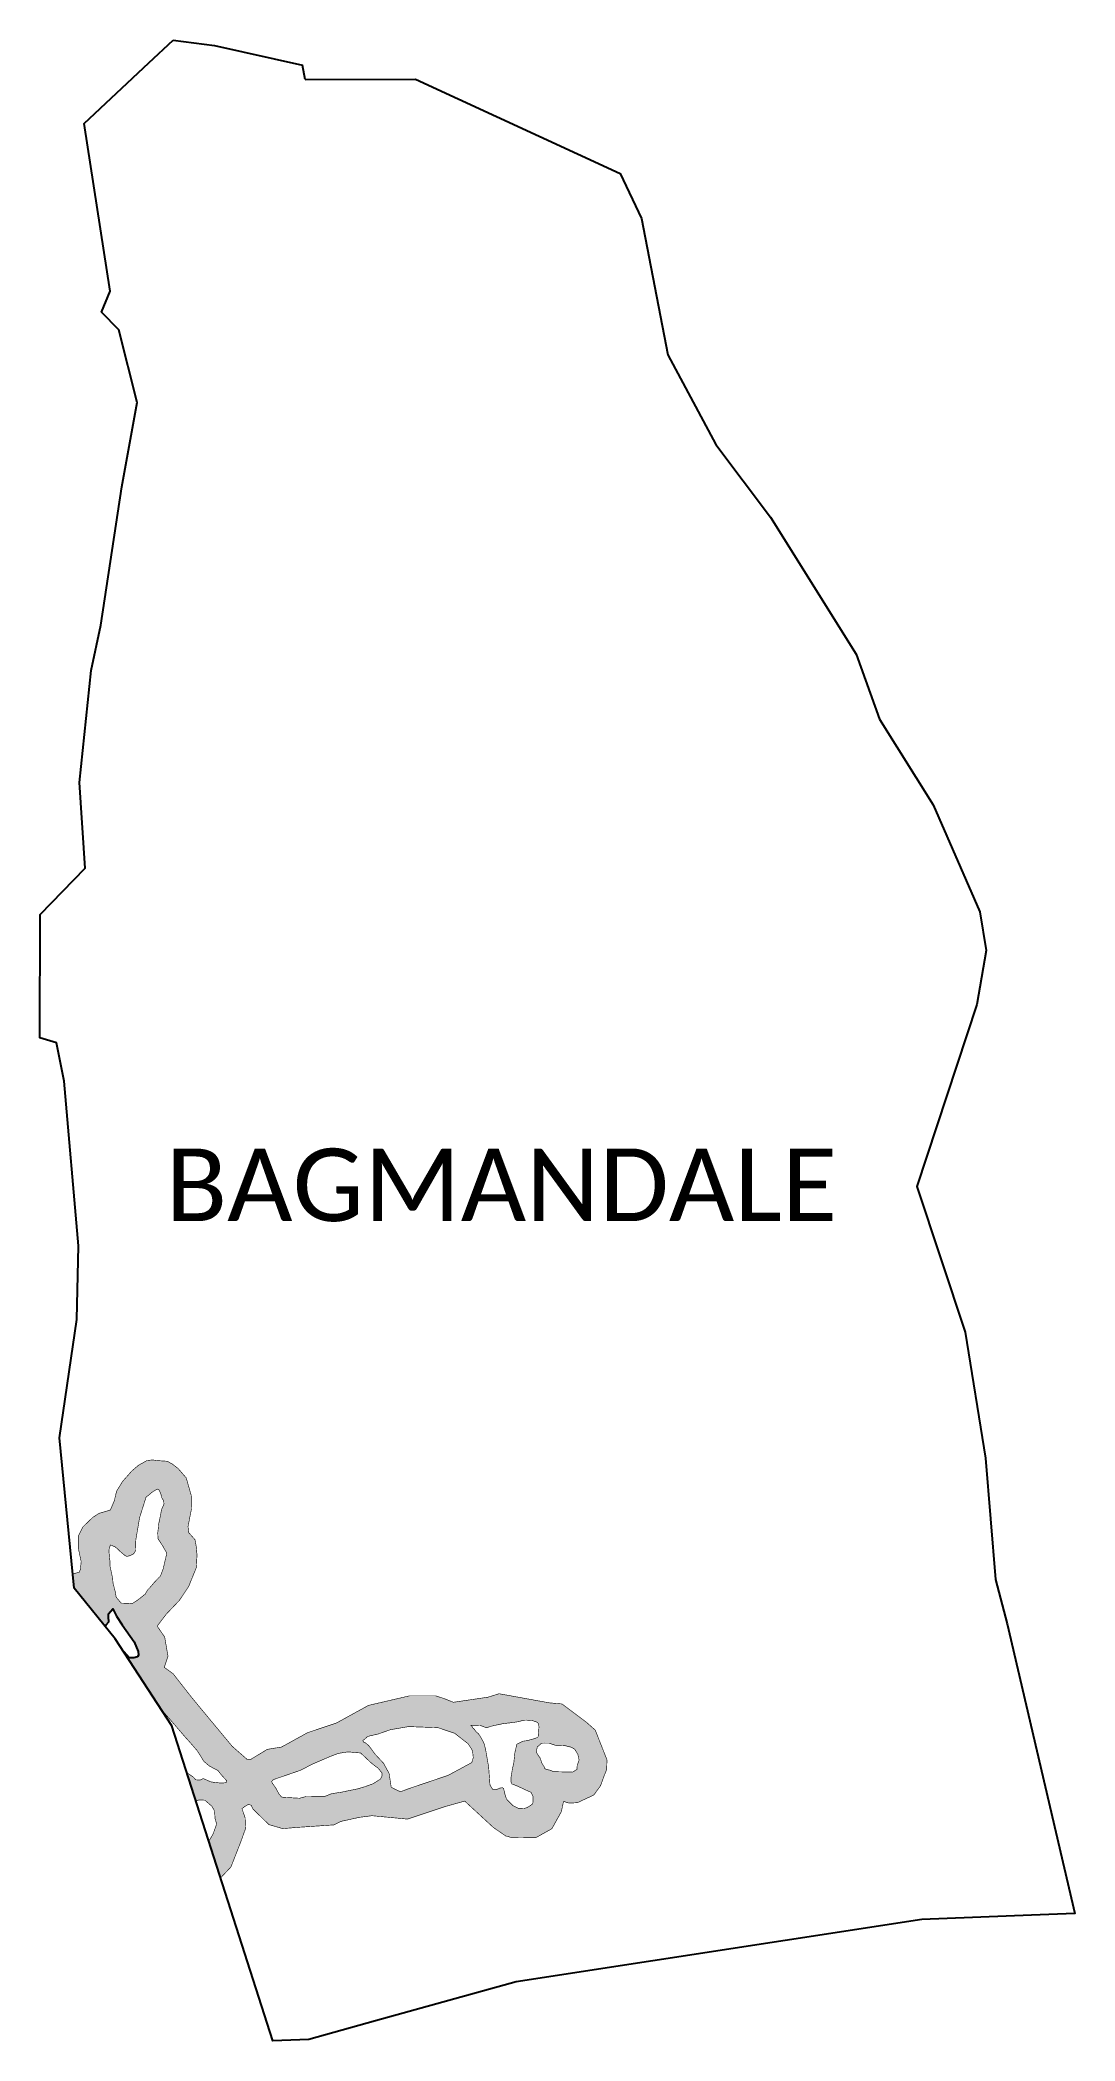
# Model space of a CAD drawing. Header units: metres. Extents: x 292998 to 294739, y 1989732 to 1993098.
import ezdxf

# ---------------------------------------------------------------- set-up
doc = ezdxf.new("R2010")
doc.units = ezdxf.units.M
doc.header["$MEASUREMENT"] = 0
for name, color, linetype in [('MANGROOVE BUFFER ZONE', 120, 'Continuous'), ('village', 3, 'Continuous'), ('VILLAGE NAME', 250, 'Continuous')]:
    doc.layers.add(name, color=color, linetype=linetype)
doc.styles.get("Standard").update_dxf_attribs({"font": 'simplex.shx'})

msp = doc.modelspace()

# ---------------------------------------------------------------- hatches: boundary and pattern name
at = {"layer": 'MANGROOVE BUFFER ZONE'}
h = msp.add_hatch(dxfattribs=at)
h.set_pattern_fill('GRASS', color=256, scale=18)
h.paths.add_polyline_path([(293681.2, 1990126.6), (293712.5, 1990135.3), (293760.5, 1990091), (293781.3, 1990076.7), (293790.2, 1990074.3), (293831.9, 1990073.7), (293859, 1990088.8), (293875.1, 1990117.8), (293878.6, 1990134.8), (293887.9, 1990131.9), (293901.9, 1990132.6), (293929.5, 1990145.5), (293940.9, 1990161.1), (293947.3, 1990178.9), (293951.2, 1990188.4), (293951.7, 1990204.7), (293932, 1990254.7), (293916.9, 1990268.1), (293876, 1990298.7), (293855.2, 1990300.5), (293770.2, 1990315.9), (293751.7, 1990310.1), (293693.5, 1990301.5), (293678.1, 1990307.6), (293663.8, 1990312.3), (293619.5, 1990312.3), (293550.6, 1990296.3), (293496.6, 1990266.6), (293448, 1990250.3), (293404.3, 1990226.2), (293380.2, 1990222.3), (293367.4, 1990214.4), (293351.4, 1990204.7), (293346.5, 1990205.4), (293321.1, 1990227.7), (293253.7, 1990309), (293222, 1990349.5), (293207.1, 1990360.3), (293213.4, 1990379), (293207.8, 1990411.2), (293195.2, 1990429.6), (293210.1, 1990449.3), (293232.5, 1990472.9), (293248, 1990496), (293261, 1990527.9), (293262.2, 1990549.1), (293260.9, 1990563.3), (293258.8, 1990575), (293248.3, 1990586.8), (293247.1, 1990597), (293252.9, 1990627.2), (293252.4, 1990649.7), (293244.1, 1990678.9), (293230.2, 1990694.9), (293220.9, 1990702.1), (293212.2, 1990706.9), (293195.7, 1990708), (293187.3, 1990709.2), (293177.8, 1990708), (293163.8, 1990700.2), (293152.5, 1990690.6), (293136.8, 1990672.7), (293127, 1990656.8), (293123, 1990640.3), (293116.5, 1990625.1), (293112.1, 1990623.6), (293097.2, 1990619.2), (293087, 1990612.6), (293070.2, 1990596.5), (293062.5, 1990580.9), (293062.5, 1990560.8), (293067.4, 1990537.8), (293065.9, 1990524.6), (293064.1, 1990520.3), (293056.6, 1990518.3), (293052.8, 1990519.3), (293055.3, 1990493.5), (293108.2, 1990428.1), (293109.6, 1990431.6), (293114, 1990437), (293113.2, 1990445.5), (293113.3, 1990450.5), (293120.5, 1990458.7), (293126.7, 1990446.2), (293136.1, 1990431.8), (293156.6, 1990403.1), (293163.3, 1990386.9), (293163.8, 1990381), (293162.1, 1990378.1), (293155.8, 1990376.1), (293148.4, 1990376.5), (293139.8, 1990386.5), (293135.8, 1990390.5), (293200.2, 1990291.9), (293241.5, 1990243.9), (293249.3, 1990235.3), (293262.9, 1990219.6), (293273.8, 1990202), (293283.3, 1990194), (293297.2, 1990187), (293303.5, 1990179), (293307.8, 1990174.2), (293312.3, 1990169.4), (293312.2, 1990167.5), (293310.3, 1990166.2), (293303.2, 1990165.5), (293291.8, 1990166.7), (293285.2, 1990167.7), (293272.5, 1990173.3), (293267.7, 1990170.8), (293261.3, 1990171), (293260.3, 1990171), (293255.4, 1990176.1), (293245, 1990183.1), (293260.4, 1990135.1), (293265.3, 1990137.3), (293275.5, 1990136.8), (293285.1, 1990128.4), (293287.1, 1990126.7), (293291.6, 1990119), (293292.6, 1990105.4), (293294.8, 1990098.2), (293295.3, 1990096.9), (293289.1, 1990079.7), (293282, 1990067.7), (293301.8, 1990006), (293319.3, 1990024.6), (293335.2, 1990065.2), (293343.9, 1990089.2), (293343.1, 1990106.9), (293337.9, 1990122.5), (293342.1, 1990125.9), (293347.5, 1990129.2), (293350.5, 1990129.2), (293353.4, 1990128.2), (293356.3, 1990121.9), (293383.2, 1990095.7), (293406.4, 1990089), (293430.1, 1990091), (293492.8, 1990095.3), (293503.6, 1990101), (293535.5, 1990108), (293556.4, 1990110.7), (293616.3, 1990105)])
h.paths.add_polyline_path([(293408.5, 1990141.6), (293404.3, 1990142.1), (293400.1, 1990147.2), (293394.4, 1990157.7), (293389, 1990165.1), (293387.7, 1990168), (293390, 1990170.8), (293392.7, 1990172.2), (293407.2, 1990177.1), (293435.8, 1990187), (293458, 1990198.3), (293486.6, 1990210.5), (293499.8, 1990215.5), (293516, 1990218.1), (293537.4, 1990216.2), (293555.4, 1990199.3), (293567.2, 1990190.2), (293573.2, 1990182.7), (293573.2, 1990177.3), (293570.5, 1990172.1), (293558.1, 1990164.4), (293544, 1990159.3), (293533.3, 1990156.1), (293504.6, 1990150.2), (293488.7, 1990147.8), (293477.4, 1990143.3), (293445.7, 1990143), (293434.6, 1990140.1)], flags=16)
h.paths.add_polyline_path([(293588.8, 1990158.8), (293585.3, 1990181.7), (293576, 1990198.9), (293562, 1990213.8), (293551.3, 1990228.3), (293546, 1990232.9), (293542.5, 1990234.5), (293540.9, 1990236.8), (293549.4, 1990244.1), (293566.6, 1990248.1), (293587.6, 1990255.4), (293618, 1990260.6), (293667.5, 1990258.8), (293695.6, 1990249.3), (293717.9, 1990231.9), (293723.2, 1990224), (293725.2, 1990220), (293726.3, 1990213.9), (293726.8, 1990208.6), (293725.5, 1990203.4), (293724.2, 1990200), (293707.7, 1990191.1), (293684.7, 1990178.7), (293619.2, 1990156.5), (293604.4, 1990151), (293595.2, 1990155.2)], flags=16)
h.paths.add_polyline_path([(293754.9, 1990162.4), (293752.7, 1990192.5), (293747.5, 1990222.6), (293744.9, 1990232.3), (293739.5, 1990242.8), (293735.3, 1990248.9), (293731.3, 1990252.2), (293728.6, 1990256.1), (293725.9, 1990258.5), (293724.6, 1990261), (293722.9, 1990262.6), (293738.1, 1990263), (293742.6, 1990261), (293749.1, 1990258.6), (293758.3, 1990261.6), (293764.6, 1990263), (293777.8, 1990265.7), (293793.1, 1990267.4), (293804.7, 1990269.2), (293810.2, 1990271.2), (293816, 1990271.5), (293826.4, 1990270.7), (293834.4, 1990267.9), (293836.5, 1990265.3), (293837.3, 1990260.4), (293836.7, 1990251.7), (293835.9, 1990243.5), (293834.5, 1990242.2), (293828.5, 1990240), (293817.6, 1990237), (293810.2, 1990236), (293800.1, 1990231), (293796.8, 1990216.9), (293795.1, 1990200.4), (293792.5, 1990188.7), (293791.6, 1990182.8), (293790.2, 1990174.3), (293790.4, 1990167.3), (293792, 1990164.1), (293800.7, 1990160.7), (293816.4, 1990153.4), (293824.1, 1990149.9), (293827.5, 1990142.8), (293827.5, 1990134.5), (293826.5, 1990130.5), (293822.7, 1990127.6), (293817.1, 1990124.3), (293812, 1990122.8), (293802.2, 1990123.3), (293793.7, 1990127.5), (293782.8, 1990138.3), (293780.4, 1990145.7), (293778.7, 1990152.8), (293777.8, 1990156.6), (293775.8, 1990157.8), (293771.8, 1990157.2), (293768.4, 1990155.7), (293764.3, 1990154.3), (293762.2, 1990154.3), (293759.6, 1990154.9)], flags=16)
h.paths.add_polyline_path([(293832.8, 1990218.1), (293834.5, 1990226.4), (293838.6, 1990229.8), (293841.2, 1990232.6), (293846.6, 1990232.8), (293854, 1990232.7), (293865.3, 1990229.1), (293872.5, 1990229), (293880.8, 1990228.6), (293892.1, 1990225.8), (293897.5, 1990222.5), (293902.7, 1990214), (293904.8, 1990204.2), (293901.6, 1990195.2), (293901.2, 1990188.5), (293893.9, 1990184), (293861.5, 1990184.8), (293856.4, 1990187.2), (293851.5, 1990188.2), (293849.8, 1990188.4), (293847.1, 1990190.2), (293845.9, 1990193.4), (293842.5, 1990198.4), (293841.4, 1990201.8), (293838.9, 1990208.4), (293834.7, 1990214.3)], flags=16)
h.paths.add_polyline_path([(293162.8, 1990473.7), (293152.9, 1990467.3), (293144.2, 1990468), (293134.6, 1990468.3), (293126.2, 1990478.4), (293124.6, 1990487.8), (293121, 1990501.7), (293120.1, 1990511), (293118.4, 1990518.7), (293116, 1990530.1), (293116, 1990537), (293115.2, 1990543.3), (293114, 1990555.9), (293114.7, 1990561.3), (293116.7, 1990566.3), (293121.3, 1990564.1), (293124.6, 1990562.8), (293129.2, 1990558.9), (293133.2, 1990555), (293141.1, 1990548.3), (293144.2, 1990547), (293147.3, 1990547.5), (293151.9, 1990549.3), (293155.9, 1990551.5), (293158.6, 1990556.2), (293159.3, 1990574.9), (293165.8, 1990612.9), (293166.9, 1990616.2), (293173.8, 1990637.9), (293176.3, 1990646.3), (293188.2, 1990656), (293195.5, 1990660.1), (293197.8, 1990659.5), (293200.8, 1990653.7), (293203.1, 1990645.2), (293205.9, 1990640.7), (293206.7, 1990635.1), (293202.6, 1990625.9), (293199.2, 1990608.1), (293197.9, 1990602.6), (293197, 1990593.7), (293196.1, 1990586.3), (293196.6, 1990576.6), (293204, 1990565.3), (293211.4, 1990552.3), (293205.2, 1990525.7), (293200.6, 1990513.6), (293197.2, 1990510.5), (293190.4, 1990503.2), (293183.4, 1990495), (293179, 1990490.5), (293175, 1990483.4)], flags=16)

# ---------------------------------------------------------------- linework, layer by layer
at = {"color": 3, "flags": 128}
msp.add_lwpolyline([(293443.9, 1993031.3), (293439.5, 1993055.4)], dxfattribs=at)
at = {"layer": 'MANGROOVE BUFFER ZONE', "const_width": 1, "flags": 128}
for points in [[(293301.8, 1990006), (293319.3, 1990024.6), (293335.2, 1990065.2), (293343.9, 1990089.2), (293343.1, 1990106.9), (293337.9, 1990122.5), (293342.1, 1990125.9), (293347.5, 1990129.2), (293350.5, 1990129.2), (293353.4, 1990128.2), (293356.3, 1990121.9), (293383.2, 1990095.7), (293406.4, 1990089), (293430.1, 1990091), (293492.8, 1990095.3), (293503.6, 1990101), (293535.5, 1990108), (293556.4, 1990110.7), (293616.3, 1990105), (293681.2, 1990126.6), (293712.5, 1990135.3), (293760.5, 1990091), (293781.3, 1990076.7), (293790.2, 1990074.3), (293831.9, 1990073.7), (293859, 1990088.8), (293875.1, 1990117.8), (293878.6, 1990134.8), (293887.9, 1990131.9), (293901.9, 1990132.6), (293929.5, 1990145.5), (293940.9, 1990161.1), (293947.3, 1990178.9), (293951.2, 1990188.4), (293951.7, 1990204.7), (293932, 1990254.7), (293916.9, 1990268.1), (293876, 1990298.7), (293855.2, 1990300.5), (293770.2, 1990315.9), (293751.7, 1990310.1), (293693.5, 1990301.5), (293678.1, 1990307.6), (293663.8, 1990312.3), (293619.5, 1990312.3), (293550.6, 1990296.3), (293496.6, 1990266.6), (293448, 1990250.3), (293404.3, 1990226.2), (293380.2, 1990222.3), (293367.4, 1990214.4), (293351.4, 1990204.7), (293346.5, 1990205.4), (293321.1, 1990227.7), (293253.7, 1990309), (293222, 1990349.5), (293207.1, 1990360.3), (293213.4, 1990379), (293207.8, 1990411.2), (293195.2, 1990429.6), (293210.1, 1990449.3), (293232.5, 1990472.9), (293248, 1990496), (293261, 1990527.9), (293262.2, 1990549.1), (293260.9, 1990563.3), (293258.8, 1990575), (293248.3, 1990586.8), (293247.1, 1990597), (293252.9, 1990627.2), (293252.4, 1990649.7), (293244.1, 1990678.9), (293230.2, 1990694.9), (293220.9, 1990702.1), (293212.2, 1990706.9), (293195.7, 1990708), (293187.3, 1990709.2), (293177.8, 1990708), (293163.8, 1990700.2), (293152.5, 1990690.6), (293136.8, 1990672.7), (293127, 1990656.8), (293123, 1990640.3), (293116.5, 1990625.1), (293112.1, 1990623.6), (293097.2, 1990619.2), (293087, 1990612.6), (293070.2, 1990596.5), (293062.5, 1990580.9), (293062.5, 1990560.8), (293067.4, 1990537.8), (293065.9, 1990524.6), (293064.1, 1990520.3), (293056.6, 1990518.3), (293052.8, 1990519.3)], [(293200.2, 1990291.9), (293241.5, 1990243.9), (293249.3, 1990235.3), (293262.9, 1990219.6), (293273.8, 1990202), (293283.3, 1990194), (293297.2, 1990187), (293303.5, 1990179), (293307.8, 1990174.2), (293312.3, 1990169.4), (293312.2, 1990167.5), (293310.3, 1990166.2), (293303.2, 1990165.5), (293291.8, 1990166.7), (293285.2, 1990167.7), (293272.5, 1990173.3), (293267.7, 1990170.8), (293261.3, 1990171), (293260.3, 1990171), (293255.4, 1990176.1), (293245.1, 1990183.1), (293245, 1990183.1)], [(293260.4, 1990135.1), (293265.3, 1990137.3), (293275.5, 1990136.8), (293285.1, 1990128.4), (293287.1, 1990126.7), (293291.6, 1990119), (293292.6, 1990105.4), (293294.8, 1990098.2), (293295.3, 1990096.9), (293289.1, 1990079.7), (293282, 1990067.7)]]:
    msp.add_lwpolyline(points, dxfattribs=at)
for points in [[(293134.6, 1990468.3), (293126.2, 1990478.4), (293124.6, 1990487.8), (293121, 1990501.7), (293120.1, 1990511), (293118.4, 1990518.7), (293116, 1990530.1), (293116, 1990537), (293115.2, 1990543.3), (293114, 1990555.9), (293114.7, 1990561.3), (293116.7, 1990566.3), (293121.3, 1990564.1), (293124.6, 1990562.8), (293129.2, 1990558.9), (293133.2, 1990555), (293141.1, 1990548.3), (293144.2, 1990547), (293147.3, 1990547.5), (293151.9, 1990549.3), (293155.9, 1990551.5), (293158.6, 1990556.2), (293159.3, 1990574.9), (293165.8, 1990612.9), (293166.9, 1990616.2), (293173.8, 1990637.9), (293176.3, 1990646.3), (293188.2, 1990656), (293195.5, 1990660.1), (293197.8, 1990659.5), (293200.8, 1990653.7), (293203.1, 1990645.2), (293205.9, 1990640.7), (293206.7, 1990635.1), (293202.6, 1990625.9), (293199.2, 1990608.1), (293197.9, 1990602.6), (293197, 1990593.7), (293196.1, 1990586.3), (293196.6, 1990576.6), (293204, 1990565.3), (293211.4, 1990552.3), (293205.2, 1990525.7), (293200.6, 1990513.6), (293197.2, 1990510.5), (293190.4, 1990503.2), (293183.4, 1990495), (293179, 1990490.5), (293175, 1990483.4), (293162.8, 1990473.7), (293152.9, 1990467.3), (293144.2, 1990468)], [(293754.9, 1990162.4), (293752.7, 1990192.5), (293747.5, 1990222.6), (293744.9, 1990232.3), (293739.5, 1990242.8), (293735.3, 1990248.9), (293731.3, 1990252.2), (293728.6, 1990256.1), (293725.9, 1990258.5), (293724.6, 1990261), (293722.9, 1990262.6), (293738.1, 1990263), (293742.6, 1990261), (293749.1, 1990258.6), (293758.3, 1990261.6), (293764.6, 1990263), (293777.8, 1990265.7), (293793.1, 1990267.4), (293804.7, 1990269.2), (293810.2, 1990271.2), (293816, 1990271.5), (293826.4, 1990270.7), (293834.4, 1990267.9), (293836.5, 1990265.3), (293837.3, 1990260.4), (293836.7, 1990251.7), (293835.9, 1990243.5), (293834.5, 1990242.2), (293828.5, 1990240), (293817.6, 1990237), (293810.2, 1990236), (293800.1, 1990231), (293796.8, 1990216.9), (293795.1, 1990200.4), (293792.5, 1990188.7), (293791.6, 1990182.8), (293790.2, 1990174.3), (293790.4, 1990167.3), (293792, 1990164.1), (293800.7, 1990160.7), (293816.4, 1990153.4), (293824.1, 1990149.9), (293827.5, 1990142.8), (293827.5, 1990134.5), (293826.5, 1990130.5), (293822.7, 1990127.6), (293817.1, 1990124.3), (293812, 1990122.8), (293802.2, 1990123.3), (293793.7, 1990127.5), (293782.8, 1990138.3), (293780.4, 1990145.7), (293778.7, 1990152.8), (293777.8, 1990156.6), (293775.8, 1990157.8), (293771.8, 1990157.2), (293768.4, 1990155.7), (293764.3, 1990154.3), (293762.2, 1990154.3), (293759.6, 1990154.9)], [(293540.9, 1990236.8), (293549.4, 1990244.1), (293566.6, 1990248.1), (293587.6, 1990255.4), (293618, 1990260.6), (293667.5, 1990258.8), (293695.6, 1990249.3), (293717.9, 1990231.9), (293723.2, 1990224), (293725.2, 1990220), (293726.3, 1990213.9), (293726.8, 1990208.6), (293725.5, 1990203.4), (293724.2, 1990200), (293707.7, 1990191.1), (293684.7, 1990178.7), (293619.2, 1990156.5), (293604.4, 1990151), (293595.2, 1990155.2), (293588.8, 1990158.8), (293585.3, 1990181.7), (293576, 1990198.9), (293562, 1990213.8), (293551.3, 1990228.3), (293546, 1990232.9), (293542.5, 1990234.5)], [(293834.5, 1990226.4), (293838.6, 1990229.8), (293841.2, 1990232.6), (293846.6, 1990232.8), (293854, 1990232.7), (293865.3, 1990229.1), (293872.5, 1990229), (293880.8, 1990228.6), (293892.1, 1990225.8), (293897.5, 1990222.5), (293902.7, 1990214), (293904.8, 1990204.2), (293901.6, 1990195.2), (293901.2, 1990188.5), (293893.9, 1990184), (293861.5, 1990184.8), (293856.4, 1990187.2), (293851.5, 1990188.2), (293849.8, 1990188.4), (293847.1, 1990190.2), (293845.9, 1990193.4), (293842.5, 1990198.4), (293841.4, 1990201.8), (293838.9, 1990208.4), (293834.7, 1990214.3), (293832.8, 1990218.1)], [(293400.1, 1990147.2), (293394.4, 1990157.7), (293389, 1990165.1), (293387.7, 1990168), (293390, 1990170.8), (293392.7, 1990172.2), (293407.2, 1990177.1), (293435.8, 1990187), (293458, 1990198.3), (293486.6, 1990210.5), (293499.8, 1990215.5), (293516, 1990218.1), (293537.4, 1990216.2), (293555.4, 1990199.3), (293567.2, 1990190.2), (293573.2, 1990182.7), (293573.2, 1990177.3), (293570.5, 1990172.1), (293558.1, 1990164.4), (293544, 1990159.3), (293533.3, 1990156.1), (293504.6, 1990150.2), (293488.7, 1990147.8), (293477.4, 1990143.3), (293445.7, 1990143), (293434.6, 1990140.1), (293408.5, 1990141.6), (293404.3, 1990142.1)]]:
    msp.add_lwpolyline(points, close=True, dxfattribs=at)
at = {"layer": 'MANGROOVE BUFFER ZONE', "flags": 128}
msp.add_lwpolyline([(293108.1, 1990428.1), (293109.6, 1990431.6), (293114, 1990437), (293113.2, 1990445.5), (293113.3, 1990450.5), (293120.5, 1990458.7), (293126.7, 1990446.2), (293136.1, 1990431.8), (293156.6, 1990403.1), (293163.3, 1990386.9), (293163.8, 1990381), (293162.1, 1990378.1), (293155.8, 1990376.1), (293148.4, 1990376.5), (293139.8, 1990386.5), (293135.8, 1990390.5)], dxfattribs=at)
at = {"layer": 'village', "color": 3}
for points in [[(293443.9, 1993031.3, 0), (293629.6, 1993031.5, 0), (293973.9, 1992872.8, 0), (294009.5, 1992797.4, 0), (294054.1, 1992568.1, 0), (294134.8, 1992417.4, 0), (294226.8, 1992295, 0), (294370.7, 1992064.5, 0), (294409.8, 1991954.9, 0), (294500.1, 1991810.9, 0), (294578.9, 1991631.1, 0), (294589.3, 1991566, 0), (294573.7, 1991475.3, 0), (294473, 1991168.8, 0), (294554.2, 1990923.9, 0), (294588.1, 1990712.4, 0), (294605, 1990508.1, 0), (294624.9, 1990433.2, 0), (294738.8, 1989946.1, 0), (294665.5, 1989943.2, 0), (294481.1, 1989936.1, 0), (293798.8, 1989831.1, 0), (293562.4, 1989765.4, 0), (293450.2, 1989734.1, 0), (293389.7, 1989731.8, 0), (293219.7, 1990262, 0), (293124.3, 1990408.1, 0), (293055.3, 1990493.5, 0), (293031.1, 1990746.2, 0), (293060.2, 1990945.2, 0), (293062.9, 1991069, 0), (293038.5, 1991346.2, 0), (293026.1, 1991410.5, 0), (292998.1, 1991418.9, 0), (292998.3, 1991626.5, 0), (293074.2, 1991704.3, 0), (293064.6, 1991848.7, 0), (293084, 1992037, 0), (293100.4, 1992113.1, 0), (293135.6, 1992346.2, 0), (293161.8, 1992487.8, 0), (293130.6, 1992609.9, 0), (293101.3, 1992639.9, 0), (293116.2, 1992675.3, 0), (293072.2, 1992956.9, 0), (293181.3, 1993059, 0), (293222, 1993097.5, 0), (293222, 1993097.5, 0)], [(293222, 1993097.5, 0), (293291.4, 1993088.5, 0), (293439.5, 1993055.4, 0)]]:
    msp.add_polyline3d(points, dxfattribs=at)

# ---------------------------------------------------------------- texts
at = {"layer": 'VILLAGE NAME', "insert": (293209.3, 1991232.9), "char_height": 122.1, "attachment_point": 1}
msp.add_mtext_dynamic_manual_height_columns('{\\fCalibri|b0|i0|c0|p34;BAGMANDALE}', width=1528.622, gutter_width=0.814, heights=[0], dxfattribs=at)

doc.saveas('drawing.dxf')
